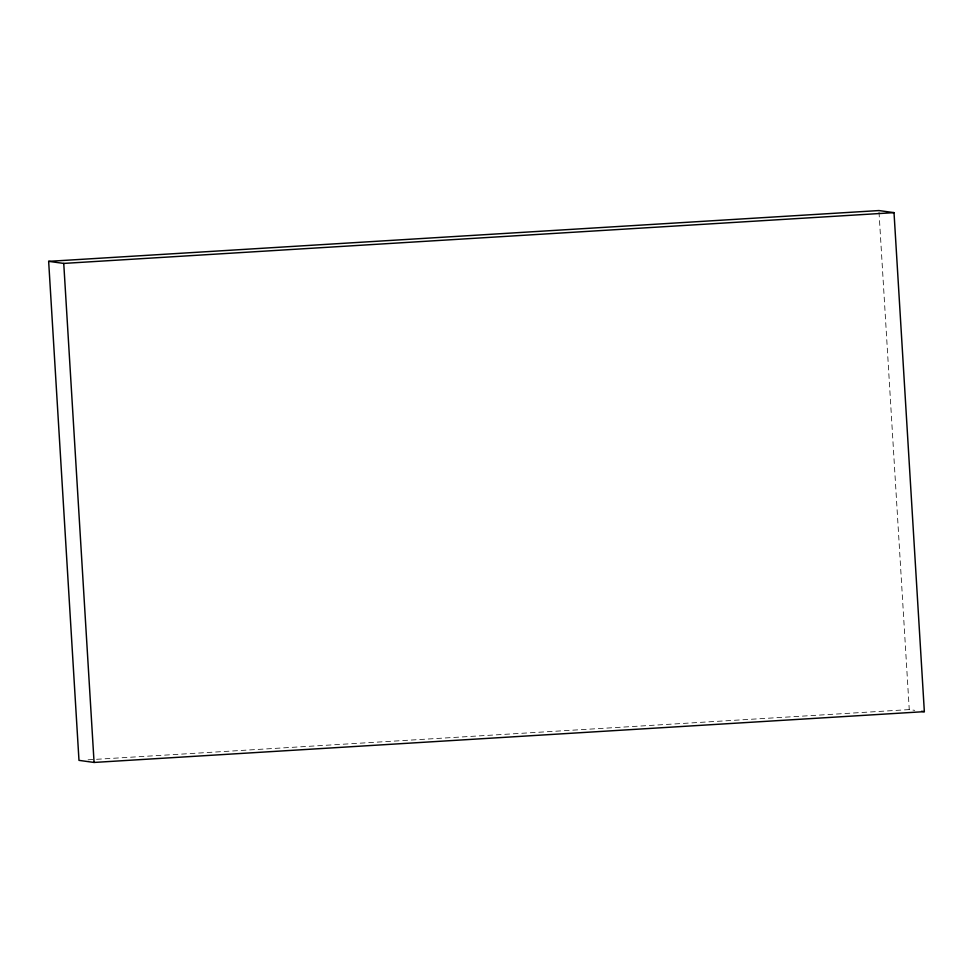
<?xml version="1.0" encoding="UTF-8"?>
<svg xmlns="http://www.w3.org/2000/svg" width="973" height="973" viewBox="0 0 973 973"><rect width="100%" height="100%" fill="white"/><g stroke="black" fill="none" stroke-linecap="round" stroke-linejoin="round"><path stroke-width="0.73" stroke-dasharray="4.87 3.65" d="M88.069 759.816L909.256 709.585L914.742 710.339M879.008 212.078L909.256 709.585"/><path stroke-width="1.46" d="M48.65 261.348L878.923 210.557L894.017 212.637L924.35 711.652L94.077 762.443L78.983 760.363L48.65 261.348L63.744 263.415L894.017 212.637M921.601 711.275L924.35 711.652M63.744 263.415L94.077 762.443"/></g></svg>
